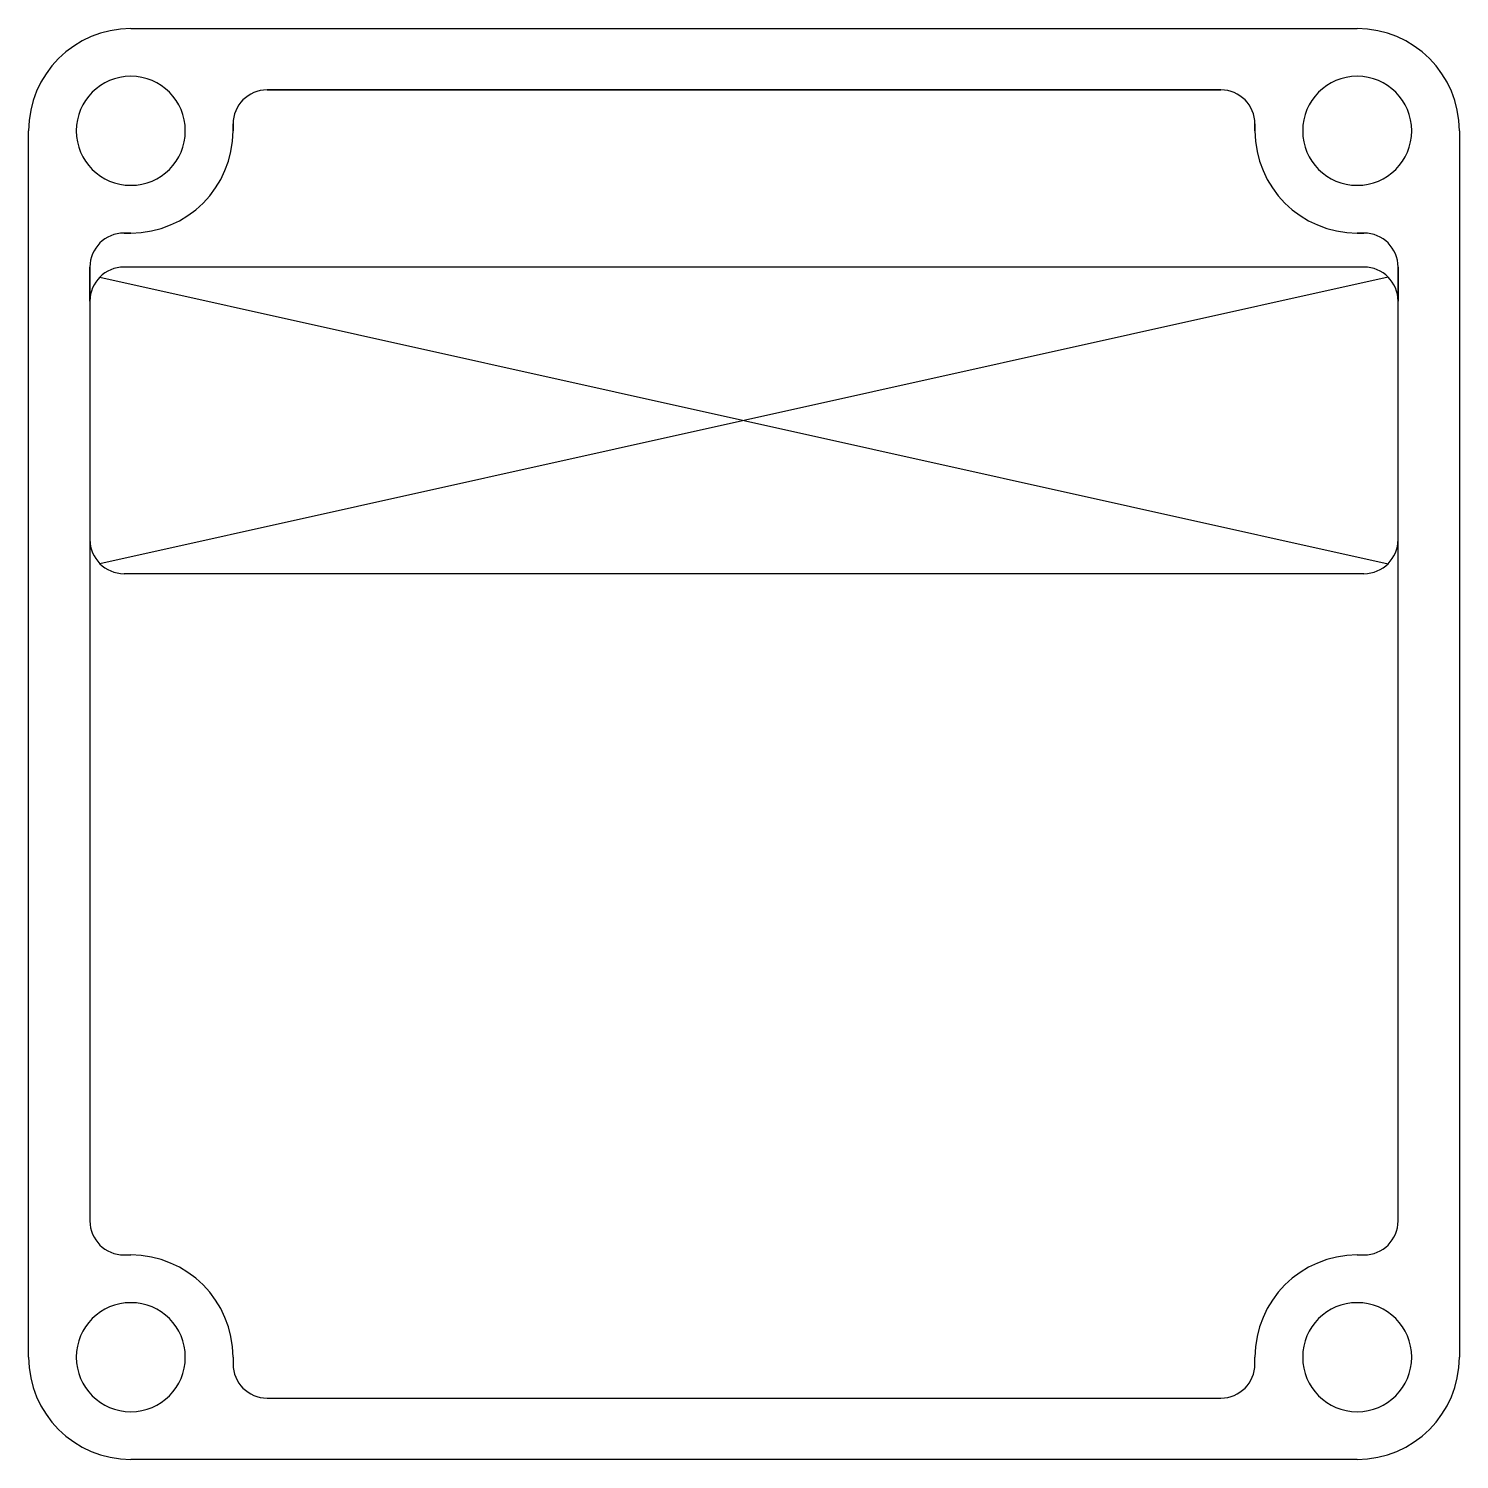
# Model space of a CAD drawing. Extents: x -10.5 to 10.5, y -10.5 to 10.5.
import ezdxf

# ---------------------------------------------------------------- set-up
doc = ezdxf.new("R2010")
doc.units = 0
doc.layers.add('DEFAULT', color=7, linetype='CONTINUOUS')

msp = doc.modelspace()

# ---------------------------------------------------------------- linework, layer by layer
at = {"layer": 'DEFAULT'}
for p, q in [((-9, 10.5), (9, 10.5)), ((-7, 9.6), (7, 9.6)), ((7, 9.6), (-7, 9.6)), ((-7.5, 9), (-7.5, 9.1)), ((-7.5, 9.1), (-7.5, 9)), ((7.5, 9.1), (7.5, 9)), ((7.5, 9), (7.5, 9.1)), ((-10.5, -9), (-10.5, 9)), ((10.5, 9), (10.5, -9)), ((-9.1, 7.5), (-9, 7.5)), ((-9, 7.5), (-9.1, 7.5)), ((9, 7.5), (9.1, 7.5)), ((9.1, 7.5), (9, 7.5)), ((-9.6, 6.5), (-9.6, 7)), ((-9.6, 7), (-9.6, -7)), ((9.1, 7), (-9.1, 7)), ((9.6, 7), (9.6, 6.5)), ((9.6, -7), (9.6, 7)), ((9.454, 6.854), (-9.454, 2.646)), ((-9.454, 6.854), (9.454, 2.646)), ((-9.6, 3), (-9.6, -7)), ((9.6, -7), (9.6, 3)), ((9.1, 2.5), (-9.1, 2.5)), ((-9.1, -7.5), (-9, -7.5)), ((-9.1, -7.5), (-9, -7.5)), ((9, -7.5), (9.1, -7.5)), ((9, -7.5), (9.1, -7.5)), ((-7.5, -9), (-7.5, -9.1)), ((-7.5, -9), (-7.5, -9.1)), ((7.5, -9.1), (7.5, -9)), ((7.5, -9.1), (7.5, -9)), ((-7, -9.6), (7, -9.6)), ((-7, -9.6), (7, -9.6)), ((9, -10.5), (-9, -10.5))]:
    msp.add_line(p, q, dxfattribs=at)
for centre, radius, start, end in [((-9, 9), 1.5, 90, 180), ((9, 9), 1.5, 360, 90), ((-9, 9), 0.8, 0, 180), ((9, 9), 0.8, 0, 180), ((-7, 9.1), 0.5, 90, 180), ((-7, 9.1), 0.5, 90, 180), ((7, 9.1), 0.5, 0, 90), ((7, 9.1), 0.5, 0, 90), ((-9, 9), 0.8, 180, 0), ((-9, 9), 1.5, 270, 360), ((-9, 9), 1.5, 270, 360), ((9, 9), 1.5, 180, 270), ((9, 9), 1.5, 180, 270), ((9, 9), 0.8, 180, 0), ((-9.1, 7), 0.5, 90, 180), ((-9.1, 7), 0.5, 90, 180), ((9.1, 7), 0.5, 0, 90), ((9.1, 7), 0.5, 360, 90), ((-9.1, 6.5), 0.5, 90, 180), ((9.1, 6.5), 0.5, 0, 90), ((-9.1, 3), 0.5, 180, 270), ((9.1, 3), 0.5, 270, 360), ((-9.1, -7), 0.5, 180, 270), ((-9.1, -7), 0.5, 180, 270), ((9.1, -7), 0.5, 270, 0), ((9.1, -7), 0.5, 270, 0), ((-9, -9), 1.5, 360, 90), ((-9, -9), 1.5, 0, 90), ((9, -9), 1.5, 90, 180), ((9, -9), 1.5, 90, 180), ((-9, -9), 0.8, 0, 180), ((9, -9), 0.8, 0, 180), ((-9, -9), 1.5, 180, 270), ((-9, -9), 0.8, 180, 360), ((9, -9), 0.8, 180, 0), ((9, -9), 1.5, 270, 0), ((-7, -9.1), 0.5, 180, 270), ((-7, -9.1), 0.5, 180, 270), ((7, -9.1), 0.5, 270, 0), ((7, -9.1), 0.5, 270, 0)]:
    msp.add_arc(centre, radius, start, end, dxfattribs=at)

doc.saveas('drawing.dxf')
